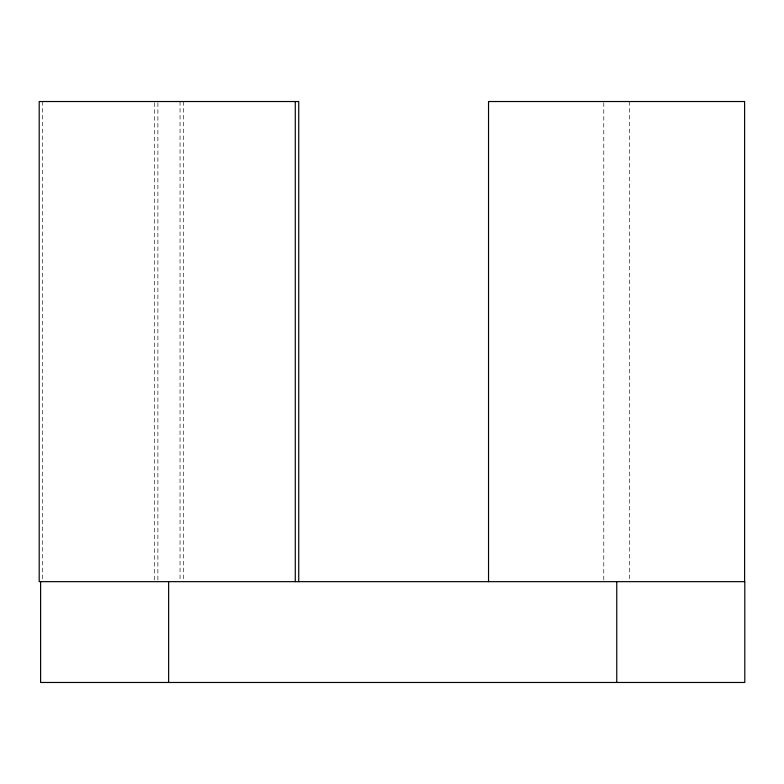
<?xml version="1.0" encoding="UTF-8"?>
<svg xmlns="http://www.w3.org/2000/svg" width="784" height="784" viewBox="0 0 784 784"><rect width="100%" height="100%" fill="white"/><g stroke="black" fill="none" stroke-linecap="round" stroke-linejoin="round"><path stroke-width="0.59" stroke-dasharray="3.92 2.94" d="M629.385 101.528L629.385 580.434M603.778 102.753L603.778 580.434M183.495 101.528L183.495 580.434M180.036 101.528L180.036 580.434M157.888 102.753L157.888 580.434M154.428 102.753L154.428 580.434M42.659 101.528L42.659 580.434"/><path stroke-width="1.18" d="M744.614 581.659L744.614 101.528L488.54 101.528L488.54 581.659M616.763 581.659L616.763 682.472M298.733 581.659L298.733 101.528L39.2 101.528L39.2 581.659L744.8 581.659L744.8 682.472L40.601 682.472L40.601 581.659M295.274 101.528L295.274 581.659M168.638 581.659L168.638 682.472"/></g></svg>
